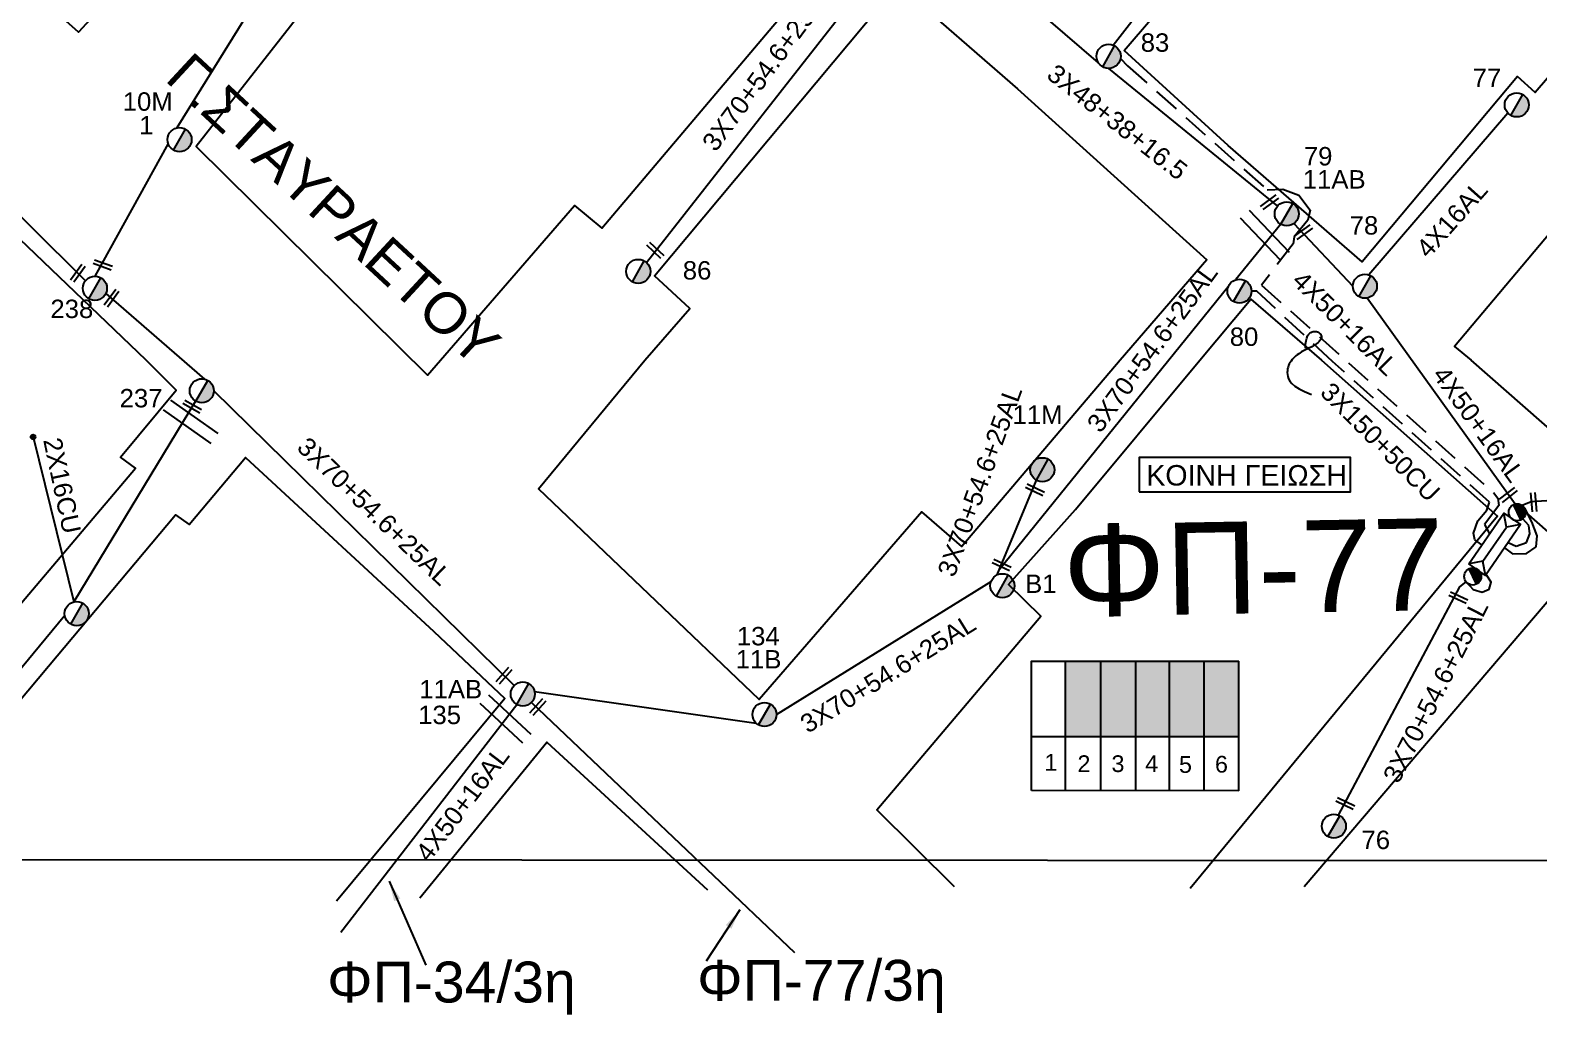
# Model space of a CAD drawing. Header units: millimetres. Extents: x 645 to 3057, y 900 to 1793.
# Drawn here: x 1292.4 to 1440.1, y 902 to 998.3 of the extents above; entities that cross this region are included whole.
import ezdxf

# ---------------------------------------------------------------- set-up
doc = ezdxf.new("R2010")
doc.units = ezdxf.units.MM
doc.linetypes.add('DASHED', pattern=[19.05, 12.7, -6.35])
for name, color, linetype in [('Pillar OTE', 7, 'Continuous'), ('Άγνωστα', 7, 'Continuous'), ('Γυμνά εναέρια ΧΤ (1Φ)   2x16CU', 7, 'Continuous'), ('Γυμνά εναέρια ΧΤ και ΦΟΠ (3Φ)   4x50+16AL', 7, 'Continuous'), ('Εναέρια παροχή ΧΤ 4x16', 7, 'SYN_LINE'), ('Επιγραφές - Σχήματα', 7, 'Continuous'), ('Καλώδια ΧΤ   3x150+50CU', 7, 'DASHED'), ('Καλώδια ΧΤ   3x150AL+50XLPE', 7, 'DASHED'), ('Καλώδια ΧΤ   3x48+38+16.5', 7, 'DASHED'), ('Μηχανική τομή', 7, 'Continuous'), ('Στύλος Ξύλινος', 7, 'Continuous'), ('Στύλος Ξύλινος @ 1', 7, 'Continuous'), ('Στύλος ΦΜ', 7, 'Continuous'), ('Στύλος ΦΜ @ 1', 7, 'Continuous'), ('Συνδέσεις', 7, 'Continuous'), ('Συνεστραμμένα ΧΤ   3x70+54.6+25 AL', 7, 'SYN_LINE'), ('Τομή', 7, 'Continuous'), ('Υποσταθμός εναέριος 2 στύλων', 7, 'Continuous'), ('Υποσταθμός πόλεως', 7, 'Continuous'), ('Υπόβαθρο ΔΕΗ', 7, 'Continuous')]:
    doc.layers.add(name, color=color, linetype=linetype)
doc.styles.get("Standard").update_dxf_attribs({"font": 'arial.ttf'})
doc.linetypes.add('SYN_LINE', pattern='A,0.5,-0.0001,["/\\/\\/\\/",Standard,S=0.1,R=0,X=0,Y=-0.05],-0.25', length=0.7501)
doc.dimstyles.new('ISO-25', dxfattribs={"dimtxt": 2.5, "dimasz": 2.5, "dimexe": 1.25, "dimexo": 0.625, "dimtad": 1, "dimtxsty": 'Standard', "dimcen": 2.5, "dimadec": 0, "dimazin": 0, "dimtfac": 1, "dimtmove": 0, "dimatfit": 3, "dimfxl": 1, "dimarcsym": 0})

# ---------------------------------------------------------------- blocks, each defined once
blk = doc.blocks.new('ΥΠΑΡΧΩΝ ΤΣΙΜΕΝΤΕΝΙΟΣ ΣΤΥΛΟΣ')
at = {"layer": 'Στύλος ΦΜ'}
blk.add_hatch(color=256, dxfattribs=at).paths.add_polyline_path([(-1.29, -2.28, 0.574793), (2.62, 0, 0.268822), (1.3, 2.27)])
blk.add_line((-1.29, -2.28), (1.3, 2.27), dxfattribs=at)
blk.add_circle((0, 0), 2.62, dxfattribs=at)
at = {"layer": 'Στύλος ΦΜ', "flags": 4}
for tag, p in [('ΑΡΙΘΜΟΣ', (-4.68, 8.05)), ('ΤΥΠΟΣ', (-4.91, 3.03))]:
    blk.add_attdef(tag, p, '', height=4, dxfattribs=at)
blk = doc.blocks.new('ΥΠΑΡΧΩΝ ΞΥΛΙΝΟΣ ΣΤΥΛΟΣ')
at = {"layer": 'Στύλος Ξύλινος'}
h = blk.add_hatch(color=7, dxfattribs=at)
h.paths.add_polyline_path([(-2.62, 0, 0.270008), (-1.29, -2.28), (1.3, 2.27, 0.576266)])
h.paths.add_polyline_path([(-1.29, -2.28, 0.574793), (2.62, 0, 0.268822), (1.3, 2.27)])
at = {"layer": 'Στύλος Ξύλινος', "color": 7}
blk.add_line((-1.29, -2.28), (1.3, 2.27), dxfattribs=at)
blk.add_circle((0, 0), 2.62, dxfattribs=at)
at = {"layer": 'Στύλος Ξύλινος', "flags": 4}
for tag, p in [('ΑΡΙΘΜΟΣ', (-4.91, 8.6)), ('ΤΥΠΟΣ', (-4.85, 3.39))]:
    blk.add_attdef(tag, p, '', height=4, dxfattribs=at)
blk = doc.blocks.new('ΥΠΟΣΤΑΘΜΟΣ ΕΝΑΕΡΙΟΣ ΕΠΙ 2 ΣΤΥΛΩΝ')
at = {"layer": 'Υποσταθμός εναέριος 2 στύλων', "linetype": 'Continuous'}
for points in [[(-11.97, -2.11, 0.574793), (-8.45, -0.07, 0.268822), (-9.64, 1.98)], [(9.68, -2.15, 0.574793), (13.19, -0.1, 0.268822), (12.01, 1.95)]]:
    blk.add_hatch(color=256, dxfattribs=at).paths.add_polyline_path(points)
for p, q in [((-11.97, -2.11), (-9.64, 1.98)), ((9.68, -2.15), (12.01, 1.95))]:
    blk.add_line(p, q, dxfattribs=at)
for centre in [(-10.81, -0.07), (10.84, -0.1)]:
    blk.add_circle(centre, 2.36, dxfattribs=at)
at = {"layer": 'Υποσταθμός πόλεως', "linetype": 'Continuous', "ltscale": 40}
blk.add_lwpolyline([(-8.57, 2.82), (8.57, 2.82), (8.57, -2.82), (-8.57, -2.82)], close=True, dxfattribs=at)
for points in [[(-5.75, 0), (-8.57, 2.82)], [(-8.57, -2.82), (-5.75, 0)], [(-5.75, 0), (5.75, 0)], [(5.75, 0), (8.57, 2.82)], [(8.57, -2.82), (5.75, 0)]]:
    blk.add_lwpolyline(points, dxfattribs=at)
at = {"layer": 'Υποσταθμός εναέριος 2 στύλων', "ltscale": 40, "flags": 1}
for tag, p in [('ΜΕΤΑΣΧΗΜΑΤΙΣΜΟΣ', (14.09, 2.51)), ('ΙΣΧΥΣ', (14.07, -0.28)), ('ΑΡΙΘΜΟΣ', (14.19, -3))]:
    blk.add_attdef(tag, p, '', height=1.8, dxfattribs=at)
blk = doc.blocks.new('_ΣΥΝΔΕΣΗ')
at = {"layer": 'Συνδέσεις', "linetype": 'SYN_LINE', "ltscale": 40}
blk.add_hatch(color=256, dxfattribs=at).paths.add_polyline_path([(0.5, -0.01, 1), (-0.5, -0.01, 1)])
at = {"layer": 'Συνδέσεις'}
blk.add_circle((0, -0.01), 0.5, dxfattribs=at)
blk = doc.blocks.new('ΜΗΧΑΝΙΚΗ ΤΟΜΗ')
at = {"layer": 'Μηχανική τομή', "ltscale": 40}
for p, q in [((-1.89, 0.78), (1.89, 0.78)), ((1.89, 0), (-1.89, 0))]:
    blk.add_line(p, q, dxfattribs=at)
blk = doc.blocks.new('ΤΟΜΗ')
at = {"layer": 'Τομή', "ltscale": 40}
for p, q in [((-5.68, 0), (5.68, 0)), ((5.68, -2.33), (-5.68, -2.33))]:
    blk.add_line(p, q, dxfattribs=at)

msp = doc.modelspace()

# ---------------------------------------------------------------- hatches: boundary and pattern name
at = {"layer": 'Καλώδια ΧΤ   3x150AL+50XLPE', "linetype": 'DASHED', "ltscale": 0.2}
h = msp.add_hatch(color=1, dxfattribs=at)
h.dxf.hatch_style = 1
h.paths.add_polyline_path([(1397.20043, 936.58381), (1393.76055, 936.58402), (1393.76009, 929.22343), (1397.19997, 929.22009)])
h = msp.add_hatch(color=62, dxfattribs=at)
h.dxf.hatch_style = 1
h.paths.add_polyline_path([(1400.64, 936.58359), (1397.20043, 936.58381), (1397.19997, 929.22009), (1400.63953, 929.21675)])
h = msp.add_hatch(color=2, dxfattribs=at)
h.dxf.hatch_style = 1
h.paths.add_polyline_path([(1403.93755, 936.58338), (1400.64, 936.58359), (1400.63953, 929.21675), (1403.93709, 929.21355)])
h = msp.add_hatch(color=30, dxfattribs=at)
h.dxf.hatch_style = 1
h.paths.add_polyline_path([(1407.32355, 936.58317), (1403.93755, 936.58338), (1403.93709, 929.21355), (1407.32309, 929.21026)])
h = msp.add_hatch(color=5, dxfattribs=at)
h.dxf.hatch_style = 1
h.paths.add_polyline_path([(1410.72019, 936.58296), (1407.32355, 936.58317), (1407.32309, 929.21026), (1410.71973, 929.20696)])

# ---------------------------------------------------------------- linework, layer by layer
at = {"layer": 'Pillar OTE', "ltscale": 40}
for points in [[(1390.43185, 923.94394), (1390.43264, 936.58423), (1410.72019, 936.58296)], [(1393.75976, 923.94155), (1393.76055, 936.58402)], [(1397.19964, 923.93811), (1397.20043, 936.58381)], [(1400.6392, 923.93468), (1400.64, 936.58359)], [(1403.93676, 923.93138), (1403.93755, 936.58338)], [(1407.32276, 923.928), (1407.32355, 936.58317)], [(1410.71941, 924.04704), (1410.72019, 936.58296)], [(1390.43218, 929.22666), (1410.71973, 929.20696)], [(1410.7194, 923.91521), (1410.7194, 923.91521), (1390.43185, 923.94487)], [(1410.7194, 923.92461), (1410.71941, 924.04704)]]:
    msp.add_lwpolyline(points, dxfattribs=at)
at = {"layer": 'Άγνωστα', "color": 62}
for points in [[(1316.91676, 1005.11023), (1306.78358, 988.72993)], [(1305.92623, 987.20628), (1298.76121, 974.22427)]]:
    msp.add_lwpolyline(points, dxfattribs=at)
at = {"layer": 'Άγνωστα', "color": 2}
msp.add_lwpolyline([(1432.94829, 944.34175), (1433.63682, 943.58566), (1434.53768, 943.34108), (1435.20353, 943.62479), (1435.40917, 944.29005), (1434.90422, 945.04873)], dxfattribs=at)
at = {"layer": 'Γυμνά εναέρια ΧΤ (1Φ)   2x16CU', "color": 2, "linetype": 'SYN_LINE', "ltscale": 20}
msp.add_lwpolyline([(1292.70515, 958.50976), (1296.69534, 942.3724)], dxfattribs=at)
at = {"layer": 'Γυμνά εναέρια ΧΤ και ΦΟΠ (3Φ)   4x50+16AL', "color": 5, "ltscale": 0.2}
for points in [[(1416.08, 979.36798), (1421.87246, 973.25119)], [(1437.74007, 951.94568), (1423.27482, 972.09503)]]:
    msp.add_lwpolyline(points, dxfattribs=at)
at = {"layer": 'Γυμνά εναέρια ΧΤ και ΦΟΠ (3Φ)   4x50+16AL', "color": 30, "ltscale": 0.2}
msp.add_lwpolyline([(1438.78619, 951.1153), (1451.41777, 940.03944)], dxfattribs=at)
at = {"layer": 'Γυμνά εναέρια ΧΤ και ΦΟΠ (3Φ)   4x50+16AL', "color": 2, "ltscale": 0.2}
msp.add_lwpolyline([(1322.83825, 910.0654), (1340.05195, 932.34451)], dxfattribs=at)
at = {"layer": 'Εναέρια παροχή ΧΤ 4x16', "color": 7, "ltscale": 20}
msp.add_lwpolyline([(1437.0436, 990.18087), (1423.43562, 974.36412)], dxfattribs=at)
at = {"layer": 'Επιγραφές - Σχήματα'}
msp.add_lwpolyline([(644.94827, 917.56325), (2950.19274, 916.21517), (2950.19274, 1768.24265), (644.94827, 1768.24265)], close=True, dxfattribs=at)
msp.add_lwpolyline([(1417.22562, 967.18051), (1417.24086, 967.5863), (1417.28367, 967.91664), (1417.34975, 968.17974), (1417.43478, 968.38382), (1417.53442, 968.5371), (1417.64437, 968.6478), (1417.76031, 968.72412), (1417.8779, 968.7743), (1417.99339, 968.80542), (1418.10522, 968.82002), (1418.2124, 968.8195), (1418.31393, 968.80529), (1418.40881, 968.7788), (1418.49605, 968.74143), (1418.57465, 968.6946), (1418.64361, 968.63972), (1418.70191, 968.57807), (1418.74841, 968.51044), (1418.78195, 968.43751), (1418.80136, 968.35992), (1418.80549, 968.27835), (1418.79316, 968.19346), (1418.76322, 968.10591), (1418.71451, 968.01637), (1418.64652, 967.92555), (1418.56141, 967.83441), (1418.46201, 967.74393), (1418.35115, 967.65511), (1418.23164, 967.56894), (1418.10632, 967.48643), (1417.97801, 967.40857), (1417.84953, 967.33635), (1417.72311, 967.27027), (1417.59851, 967.20885), (1417.4749, 967.15007), (1417.35147, 967.09197), (1417.22736, 967.03253), (1417.10177, 966.96978), (1416.97384, 966.90171), (1416.84276, 966.82634), (1416.70817, 966.74208), (1416.57157, 966.64903), (1416.43498, 966.54767), (1416.30038, 966.43851), (1416.16977, 966.32205), (1416.04515, 966.19878), (1415.9285, 966.0692), (1415.82181, 965.93381), (1415.7269, 965.79293), (1415.64479, 965.64615), (1415.5763, 965.4929), (1415.52227, 965.3326), (1415.48352, 965.16465), (1415.4609, 964.98849), (1415.45522, 964.80353), (1415.46732, 964.60919), (1415.501, 964.40494), (1415.5719, 964.19049), (1415.69863, 963.96557), (1415.89981, 963.72995), (1416.19404, 963.48336), (1416.59994, 963.22558), (1417.13611, 962.95633), (1417.82117, 962.67539)], dxfattribs=at)
at = {"layer": 'Επιγραφές - Σχήματα', "color": 190}
msp.add_lwpolyline([(1400.95224, 953.15535), (1421.64303, 953.15535), (1421.64303, 956.48518), (1400.95224, 956.48518)], close=True, dxfattribs=at)
at = {"layer": 'Καλώδια ΧΤ   3x150+50CU', "color": 1, "ltscale": 0.2}
msp.add_lwpolyline([(1399.126, 995.52429), (1399.81045, 994.80921), (1413.48242, 982.69008), (1415.01612, 982.73188), (1416.57771, 982.14681), (1417.69313, 980.67021), (1417.47004, 979.70903), (1416.13682, 978.0697), (1416.02383, 977.39234), (1412.92071, 973.36478), (1435.62724, 953.06688), (1436.05244, 952.52621), (1436.1684, 951.81174), (1434.75615, 949.94885), (1435.23708, 949.02354)], dxfattribs=at)
at = {"layer": 'Καλώδια ΧΤ   3x150+50CU', "color": 62, "ltscale": 0.2}
msp.add_lwpolyline([(1434.50202, 947.9615), (1433.80607, 948.43625), (1433.68544, 949.10767), (1434.099, 950.29557), (1434.9778, 951.34575), (1435.23628, 952.12046), (1419.88329, 965.88463), (1412.46555, 972.75643), (1411.94797, 972.76614)], dxfattribs=at)
at = {"layer": 'Καλώδια ΧΤ   3x150+50CU', "color": 30, "ltscale": 0.2}
for points in [[(1438.4282, 951.82604), (1439.3243, 952.1934), (1441.87562, 952.34335), (1444.57702, 952.24339), (1448.01795, 950.81798)], [(1437.06885, 948.17629), (1437.8624, 947.81722), (1438.86375, 948.17293), (1439.17528, 949.03998), (1439.08627, 949.84033), (1438.5005, 950.51427)]]:
    msp.add_lwpolyline(points, dxfattribs=at)
at = {"layer": 'Καλώδια ΧΤ   3x150+50CU', "color": 5, "ltscale": 0.2}
msp.add_lwpolyline([(1436.71106, 947.65934), (1437.50636, 947.06133), (1438.86375, 947.10579), (1439.79833, 947.77275), (1439.90959, 948.83989), (1439.37554, 950.21828), (1438.69216, 951.52707)], dxfattribs=at)
at = {"layer": 'Καλώδια ΧΤ   3x48+38+16.5', "color": 5, "linetype": 'Continuous', "ltscale": 0.2}
for points in [[(1396.97177, 995.10535), (1380.21808, 1009.53364)], [(1397.9672, 994.55706), (1414.4843, 981.07207)]]:
    msp.add_lwpolyline(points, dxfattribs=at)
at = {"layer": 'Συνεστραμμένα ΧΤ   3x70+54.6+25 AL', "color": 1, "ltscale": 20}
msp.add_lwpolyline([(1398.39793, 996.83101), (1410.79561, 1012.78011)], dxfattribs=at)
at = {"layer": 'Συνεστραμμένα ΧΤ   3x70+54.6+25 AL', "color": 5, "ltscale": 20}
msp.add_lwpolyline([(1352.73419, 975.56755), (1375.20229, 1004.22752)], dxfattribs=at)
at = {"layer": 'Συνεστραμμένα ΧΤ   3x70+54.6+25 AL', "color": 62, "ltscale": 20}
for points in [[(1297.84334, 973.78451), (1281.63098, 989.83336)], [(1414.8156, 979.30275), (1410.43012, 973.89374)], [(1387.28784, 945.5803), (1409.68095, 973.21411)], [(1299.82715, 972.54559), (1309.49352, 964.16614)], [(1310.39693, 963.02077), (1339.79209, 934.19362)], [(1365.46521, 931.3658), (1386.46424, 944.37374)], [(1341.78394, 933.61884), (1363.47423, 930.51384)], [(1341.47388, 932.54433), (1367.2332, 908.09869)]]:
    msp.add_lwpolyline(points, dxfattribs=at)
at = {"layer": 'Συνεστραμμένα ΧΤ   3x70+54.6+25 AL', "color": 2, "ltscale": 20}
for points in [[(1308.60838, 962.01376), (1296.69534, 942.3724)], [(1420.4784, 921.52493), (1432.33925, 943.85008), (1432.94829, 944.34175)], [(1295.81574, 941.03885), (1269.79562, 909.57464)]]:
    msp.add_lwpolyline(points, dxfattribs=at)
at = {"layer": 'Συνεστραμμένα ΧΤ   3x70+54.6+25 AL', "color": 62, "ltscale": 10}
msp.add_lwpolyline([(1387.05386, 945.01696), (1390.89889, 954.27428)], dxfattribs=at)
at = {"layer": 'Υπόβαθρο ΔΕΗ'}
for points in [[(1325.19283, 1049.20686), (1338.26161, 1037.58539), (1314.41005, 1008.71443), (1310.25471, 1012.36164), (1297.14278, 998.08077), (1286.61663, 1007.49448), (1306.10487, 1028.27798)], [(1319.14555, 1004.65282), (1321.0927, 1002.77774), (1308.66576, 986.90293), (1331.29805, 964.56212), (1345.7103, 981.12913), (1348.36264, 978.94188), (1372.32714, 1007.21966), (1342.87675, 1033.46213)], [(1399.49899, 996.29036), (1414.12337, 1013.36815), (1411.57012, 1015.66938), (1421.66659, 1027.27838), (1448.98205, 1002.99605), (1439.71991, 992.17885), (1437.97196, 993.77286), (1422.77659, 975.62726), (1409.65934, 987.00746)], [(1352.57411, 966.02344), (1356.97619, 971.08406), (1353.5294, 974.27923), (1377.35212, 1002.74755), (1389.06516, 992.54361), (1407.56738, 975.83768), (1399.0846, 966.02344), (1383.60932, 947.80391), (1379.68223, 951.17802), (1363.78359, 932.83795), (1342.16016, 953.42445)]]:
    msp.add_lwpolyline(points, close=True, dxfattribs=at)
for points in [[(1454.19162, 947.83918), (1469.2188, 964.26974), (1471.97624, 961.79495), (1475.83455, 966.12722), (1482.43885, 973.31559), (1454.80982, 998.12047), (1444.96304, 986.83144), (1446.71412, 985.05069), (1431.82817, 967.36694), (1433.44835, 966.02344)], [(1267.79799, 914.25886), (1302.74038, 955.46362), (1301.25319, 956.51809), (1306.72221, 963.08457), (1303.79136, 966.02344), (1283.63682, 985.26418), (1267.83037, 966.02344), (1239.22661, 932.01173), (1262.78631, 912.4406)], [(1382.88164, 914.50387), (1375.28896, 922.04229), (1391.33533, 940.98375), (1388.15585, 944.09119), (1394.73387, 951.40462), (1406.90214, 966.02344), (1411.89647, 971.99348), (1418.7877, 966.02344), (1436.03898, 950.74525), (1405.95913, 914.36041)], [(1454.19162, 947.83918), (1433.44835, 966.02344)], [(1275.49383, 913.79084), (1294.20218, 936.0897), (1306.63249, 950.88265), (1307.97338, 949.94253), (1313.48448, 956.5124), (1331.93913, 939.47563), (1338.8912, 932.94309), (1322.38804, 913.10352)], [(1417.09864, 914.53896), (1442.97877, 944.8121), (1466.31827, 924.40677), (1452.45266, 909.0059)], [(1330.56714, 913.42398), (1342.994, 928.67394), (1358.70719, 914.21853)]]:
    msp.add_lwpolyline(points, dxfattribs=at)

# ---------------------------------------------------------------- block references
at = {"layer": 'Μηχανική τομή'}
for p, xscale, yscale, zscale, rotation in [((1413.59715, 981.61413), 0.499999999999851, 0.499999999999851, 0.499999999999851, 216.2528476857897), ((1416.92622, 978.69654), 0.4999999999998511, 0.4999999999998511, 0.4999999999998511, 216.2528476857897), ((1353.73704, 976.89953), 0.4999999999998458, 0.4999999999998458, 0.4999999999998458, 136.5668326893224), ((1296.93291, 974.64954), 0.4999999999998358, 0.4999999999998358, 0.4999999999998358, 233.6077042189097), ((1299.60029, 975.51035), 0.4999999999998307, 0.4999999999998307, 0.4999999999998307, 160.7188366469128), ((1300.24003, 972.18767), 0.4999999999998358, 0.4999999999998358, 0.4999999999998358, 233.6077042189097), ((1308.1934, 961.30869), 0.4999999999999566, 0.4999999999999566, 0.4999999999999566, 330.3283929827693), ((1390.68137, 953.15396), 0.4999999999998962, 0.4999999999998962, 0.4999999999998962, 334.7088192084819), ((1437.21248, 952.68058), 0.4999999999998016, 0.4999999999998016, 0.4999999999998016, 37.83743484188436), ((1439.37025, 952.11276), 0.4999999999997614, 0.4999999999997614, 0.4999999999997614, 274.7324208312368), ((1387.41592, 945.80857), 0.4999999999998962, 0.4999999999998962, 0.4999999999998962, 334.7088192084819), ((1432.10764, 942.61408), 0.499999999999922, 0.499999999999922, 0.499999999999922, 334.7088192084832), ((1338.93909, 935.03897), 0.4999999999999544, 0.4999999999999544, 0.4999999999999544, 48.55078876298398), ((1342.25669, 931.96355), 0.4999999999999544, 0.4999999999999544, 0.4999999999999544, 48.55078876298398), ((1421.0427, 922.48228), 0.499999999999922, 0.499999999999922, 0.499999999999922, 334.7088192084832)]:
    msp.add_blockref('ΜΗΧΑΝΙΚΗ ΤΟΜΗ', p, dxfattribs=dict(at, xscale=xscale, yscale=yscale, zscale=zscale, rotation=rotation))
at = {"layer": 'Στύλος Ξύλινος @ 1', "ltscale": 40}
ref = msp.add_blockref('ΥΠΑΡΧΩΝ ΞΥΛΙΝΟΣ ΣΤΥΛΟΣ', (1391.47992, 955.29875), dxfattribs=dict(at, xscale=0.4499999999998181, yscale=0.4499999999998181, zscale=0.4499999999998181))
ref.add_attrib('ΤΥΠΟΣ', '11M', (1388.56246, 959.78435), dxfattribs={"layer": 'Στύλος Ξύλινος', "height": 1.8, "flags": 4})
at = {"layer": 'Στύλος ΦΜ @ 1', "ltscale": 40}
ref = msp.add_blockref('ΥΠΑΡΧΩΝ ΤΣΙΜΕΝΤΕΝΙΟΣ ΣΤΥΛΟΣ', (1397.9672, 995.73483), dxfattribs=dict(at, xscale=0.4499999999998181, yscale=0.4499999999998181, zscale=0.4499999999998181))
ref.add_attrib('ΤΥΠΟΣ', '83', (1401.10992, 996.17776), dxfattribs={"layer": 'Στύλος ΦΜ', "height": 1.8, "flags": 4})
ref = msp.add_blockref('ΥΠΑΡΧΩΝ ΤΣΙΜΕΝΤΕΝΙΟΣ ΣΤΥΛΟΣ', (1437.90933, 990.97941), dxfattribs=dict(at, xscale=0.4499999999998181, yscale=0.4499999999998181, zscale=0.4499999999998181))
ref.add_attrib('ΤΥΠΟΣ', '77', (1433.58633, 992.71877), dxfattribs={"layer": 'Στύλος ΦΜ', "height": 1.8, "flags": 4})
ref = msp.add_blockref('ΥΠΑΡΧΩΝ ΤΣΙΜΕΝΤΕΝΙΟΣ ΣΤΥΛΟΣ', (1307.04278, 987.58104), dxfattribs=dict(at, xscale=0.4499999999998181, yscale=0.4499999999998181, zscale=0.4499999999998181))
ref.add_attrib('ΤΥΠΟΣ', '10M', (1301.48534, 990.40978), dxfattribs={"layer": 'Στύλος ΦΜ', "height": 1.8, "flags": 4})
ref.add_attrib('ΑΡΙΘΜΟΣ', '1', (1303.09297, 988.08824), dxfattribs={"layer": 'Στύλος ΦΜ', "height": 1.8, "flags": 4})
ref = msp.add_blockref('ΥΠΑΡΧΩΝ ΤΣΙΜΕΝΤΕΝΙΟΣ ΣΤΥΛΟΣ', (1415.39663, 980.32722), dxfattribs=dict(at, xscale=0.4499999999998181, yscale=0.4499999999998181, zscale=0.4499999999998181))
ref.add_attrib('ΤΥΠΟΣ', '11AB', (1416.96749, 982.79932), dxfattribs={"layer": 'Στύλος ΦΜ', "height": 1.8, "flags": 4})
ref.add_attrib('ΑΡΙΘΜΟΣ', '79', (1417.07404, 985.06161), dxfattribs={"layer": 'Στύλος ΦΜ', "height": 1.8, "flags": 4})
ref = msp.add_blockref('ΥΠΑΡΧΩΝ ΤΣΙΜΕΝΤΕΝΙΟΣ ΣΤΥΛΟΣ', (1423.05023, 973.25119), dxfattribs=dict(at, xscale=0.4499999999998181, yscale=0.4499999999998181, zscale=0.4499999999998181))
ref.add_attrib('ΤΥΠΟΣ', '78', (1421.55826, 978.29852), dxfattribs={"layer": 'Στύλος ΦΜ', "height": 1.8, "flags": 4})
ref = msp.add_blockref('ΥΠΑΡΧΩΝ ΤΣΙΜΕΝΤΕΝΙΟΣ ΣΤΥΛΟΣ', (1351.93888, 974.69885), dxfattribs=dict(at, xscale=0.4499999999998181, yscale=0.4499999999998181, zscale=0.4499999999998181))
ref.add_attrib('ΤΥΠΟΣ', '86', (1356.2937, 973.89982), dxfattribs={"layer": 'Στύλος ΦΜ', "height": 1.8, "flags": 4})
ref = msp.add_blockref('ΥΠΑΡΧΩΝ ΤΣΙΜΕΝΤΕΝΙΟΣ ΣΤΥΛΟΣ', (1298.76121, 973.0465), dxfattribs=dict(at, xscale=0.4499999999998181, yscale=0.4499999999998181, zscale=0.4499999999998181))
ref.add_attrib('ΤΥΠΟΣ', '238', (1294.40523, 970.13557), dxfattribs={"layer": 'Στύλος ΦΜ', "height": 1.8, "flags": 4})
ref = msp.add_blockref('ΥΠΑΡΧΩΝ ΤΣΙΜΕΝΤΕΝΙΟΣ ΣΤΥΛΟΣ', (1410.7702, 972.76614), dxfattribs=dict(at, xscale=0.4499999999998181, yscale=0.4499999999998181, zscale=0.4499999999998181))
ref.add_attrib('ΤΥΠΟΣ', '80', (1409.82303, 967.41178), dxfattribs={"layer": 'Στύλος ΦΜ', "height": 1.8, "flags": 4})
ref = msp.add_blockref('ΥΠΑΡΧΩΝ ΤΣΙΜΕΝΤΕΝΙΟΣ ΣΤΥΛΟΣ', (1309.21916, 963.02077), dxfattribs=dict(at, xscale=0.4499999999998181, yscale=0.4499999999998181, zscale=0.4499999999998181))
ref.add_attrib('ΤΥΠΟΣ', '237', (1301.17813, 961.40149), dxfattribs={"layer": 'Στύλος ΦΜ', "height": 1.8, "flags": 4})
ref = msp.add_blockref('ΥΠΑΡΧΩΝ ΤΣΙΜΕΝΤΕΝΙΟΣ ΣΤΥΛΟΣ', (1387.56548, 943.95611), dxfattribs=dict(at, xscale=0.4499999999998181, yscale=0.4499999999998181, zscale=0.4499999999998181))
ref.add_attrib('ΤΥΠΟΣ', 'B1', (1389.79583, 943.24865), dxfattribs={"layer": 'Στύλος ΦΜ', "height": 1.8, "flags": 4})
at = {"layer": 'Στύλος ΦΜ @ 1', "ltscale": 40, "xscale": 0.4499999999998181, "yscale": 0.4499999999998181, "zscale": 0.4499999999998181}
msp.add_blockref('ΥΠΑΡΧΩΝ ΤΣΙΜΕΝΤΕΝΙΟΣ ΣΤΥΛΟΣ', (1296.97804, 941.22907), dxfattribs=at)
at = {"layer": 'Στύλος ΦΜ @ 1', "ltscale": 40}
ref = msp.add_blockref('ΥΠΑΡΧΩΝ ΤΣΙΜΕΝΤΕΝΙΟΣ ΣΤΥΛΟΣ', (1364.28744, 931.3658), dxfattribs=dict(at, xscale=0.4499999999998181, yscale=0.4499999999998181, zscale=0.4499999999998181))
ref.add_attrib('ΤΥΠΟΣ', '11B', (1361.47357, 935.86389), dxfattribs={"layer": 'Στύλος ΦΜ', "height": 1.8, "flags": 4})
ref.add_attrib('ΑΡΙΘΜΟΣ', '134', (1361.58012, 938.12618), dxfattribs={"layer": 'Στύλος ΦΜ', "height": 1.8, "flags": 4})
ref = msp.add_blockref('ΥΠΑΡΧΩΝ ΤΣΙΜΕΝΤΕΝΙΟΣ ΣΤΥΛΟΣ', (1340.63298, 933.36898), dxfattribs=dict(at, xscale=0.4499999999998181, yscale=0.4499999999998181, zscale=0.4499999999998181))
ref.add_attrib('ΤΥΠΟΣ', '11AB', (1330.51061, 932.94247), dxfattribs={"layer": 'Στύλος ΦΜ', "height": 1.8, "flags": 4})
ref.add_attrib('ΑΡΙΘΜΟΣ', '135', (1330.39406, 930.42435), dxfattribs={"layer": 'Στύλος ΦΜ', "height": 1.8, "flags": 4})
ref = msp.add_blockref('ΥΠΑΡΧΩΝ ΤΣΙΜΕΝΤΕΝΙΟΣ ΣΤΥΛΟΣ', (1420.01045, 920.44411), dxfattribs=dict(at, xscale=0.4499999999998181, yscale=0.4499999999998181, zscale=0.4499999999998181))
ref.add_attrib('ΤΥΠΟΣ', '76', (1422.71383, 918.20352), dxfattribs={"layer": 'Στύλος ΦΜ', "height": 1.8, "flags": 4})
at = {"layer": 'Συνδέσεις', "xscale": 0.4499999999998181, "yscale": 0.4499999999998181, "zscale": 0.4499999999998181}
msp.add_blockref('_ΣΥΝΔΕΣΗ', (1292.70659, 958.51497), dxfattribs=at)
at = {"layer": 'Τομή'}
for p, xscale, yscale, zscale, rotation in [((1413.68792, 978.64092), 0.5000000000000882, 0.5000000000000882, 0.5000000000000882, 313.612365153228), ((1308.47305, 960.46631), 0.4999999999999855, 0.4999999999999855, 0.4999999999999855, 324.9123601547342), ((1339.34979, 931.36495), 0.5000000000000315, 0.5000000000000315, 0.5000000000000315, 317.000757966574)]:
    msp.add_blockref('ΤΟΜΗ', p, dxfattribs=dict(at, xscale=xscale, yscale=yscale, zscale=zscale, rotation=rotation))
at = {"layer": 'Υποσταθμός εναέριος 2 στύλων', "xscale": 0.3531277694902213, "yscale": 0.3531277694902213, "zscale": 0.3531277694902213, "rotation": 55.31234502326934}
msp.add_blockref('ΥΠΟΣΤΑΘΜΟΣ ΕΝΑΕΡΙΟΣ ΕΠΙ 2 ΣΤΥΛΩΝ', (1435.74823, 948.01513), dxfattribs=at)

# ---------------------------------------------------------------- texts
at = {"ltscale": 30, "char_height": 1.63441, "width": 11.2572904, "attachment_point": 1}
for s, insert in [('1', (1391.67801, 927.50526)), ('2', (1394.91648, 927.3718)), ('3', (1398.24706, 927.3718)), ('4', (1401.55057, 927.3718)), ('5', (1404.85408, 927.29062)), ('6', (1408.37421, 927.31769))]:
    msp.add_mtext(s, dxfattribs=dict(at, insert=insert))
at = {"layer": 'Γυμνά εναέρια ΧΤ (1Φ)   2x16CU', "color": 7, "ltscale": 0.2, "insert": (1295.45213, 958.58461), "char_height": 1.8, "width": 30, "attachment_point": 1, "rotation": 281.9755675}
msp.add_mtext('2X16CU', dxfattribs=at)
at = {"layer": 'Γυμνά εναέρια ΧΤ και ΦΟΠ (3Φ)   4x50+16AL', "color": 7, "ltscale": 0.2, "char_height": 1.8, "width": 30, "attachment_point": 1}
for insert, rotation in [((1417.06527, 974.91458), 315.2560655), ((1431.03122, 965.63319), 305.9943583), ((1330.00905, 917.90707), 52.7280023)]:
    msp.add_mtext('4X50+16AL', dxfattribs=dict(at, insert=insert, rotation=rotation))
at = {"layer": 'Εναέρια παροχή ΧΤ 4x16', "color": 7, "ltscale": 20, "insert": (1427.90984, 977.0782), "char_height": 1.8, "width": 30, "attachment_point": 1, "rotation": 48.3385528}
msp.add_mtext('4X16AL', dxfattribs=at)
at = {"layer": 'Επιγραφές - Σχήματα', "width": 69.9753744, "attachment_point": 1}
for s, insert, char_height, rotation in [('Γ.ΣΤΑΥΡΑΕΤΟΥ', (1308.21212, 996.36186), 4, 317.1971622), ('ΦΠ-77', (1393.41001, 949.93275), 9, 0.9925881)]:
    msp.add_mtext(s, dxfattribs=dict(at, insert=insert, char_height=char_height, rotation=rotation))
at = {"layer": 'Επιγραφές - Σχήματα', "color": 190, "insert": (1401.65384, 955.75707), "char_height": 2, "width": 35.1310908, "attachment_point": 1}
msp.add_mtext('KOINH ΓΕΙΩΣΗ', dxfattribs=at)
at = {"layer": 'Επιγραφές - Σχήματα', "char_height": 4, "width": 69.9753744, "attachment_point": 1}
for s, insert in [('ΦΠ-34/3η', (1321.47922, 907.19932)), ('ΦΠ-77/3η', (1357.69115, 907.3702))]:
    msp.add_mtext(s, dxfattribs=dict(at, insert=insert))
at = {"layer": 'Καλώδια ΧΤ   3x150+50CU', "color": 7, "ltscale": 0.2, "insert": (1419.83188, 964.01034), "char_height": 1.8, "width": 30, "attachment_point": 1, "rotation": 315.0258693}
msp.add_mtext('3X150+50CU', dxfattribs=at)
at = {"layer": 'Καλώδια ΧΤ   3x48+38+16.5', "color": 7, "ltscale": 0.2, "insert": (1392.8877, 995.10803), "char_height": 1.8, "width": 30, "attachment_point": 1, "rotation": 321.9319621}
msp.add_mtext('3X48+38+16.5', dxfattribs=at)
at = {"layer": 'Συνεστραμμένα ΧΤ   3x70+54.6+25 AL', "color": 7, "ltscale": 20, "char_height": 1.8, "width": 30, "attachment_point": 1}
for insert, rotation in [((1358.05713, 987.35959), 53.5180732), ((1395.717, 959.85627), 53.7183009), ((1381.17031, 945.30552), 70.0172419), ((1319.65558, 958.6464), 316.3168362), ((1424.73941, 925.32821), 63.1178149), ((1367.57382, 930.9972), 31.7703481)]:
    msp.add_mtext('3X70+54.6+25AL', dxfattribs=dict(at, insert=insert, rotation=rotation))

# ---------------------------------------------------------------- leaders
at = {"layer": 'Επιγραφές - Σχήματα', "ltscale": 40}
for points in [[(1327.54651, 915.07397), (1331.14305, 906.85427)], [(1361.87588, 912.26504), (1358.58073, 907.23872)]]:
    msp.add_leader(points, dimstyle='ISO-25', override={"dimasz": 2, "dimtad": 0}, dxfattribs=at)

doc.saveas('drawing.dxf')
